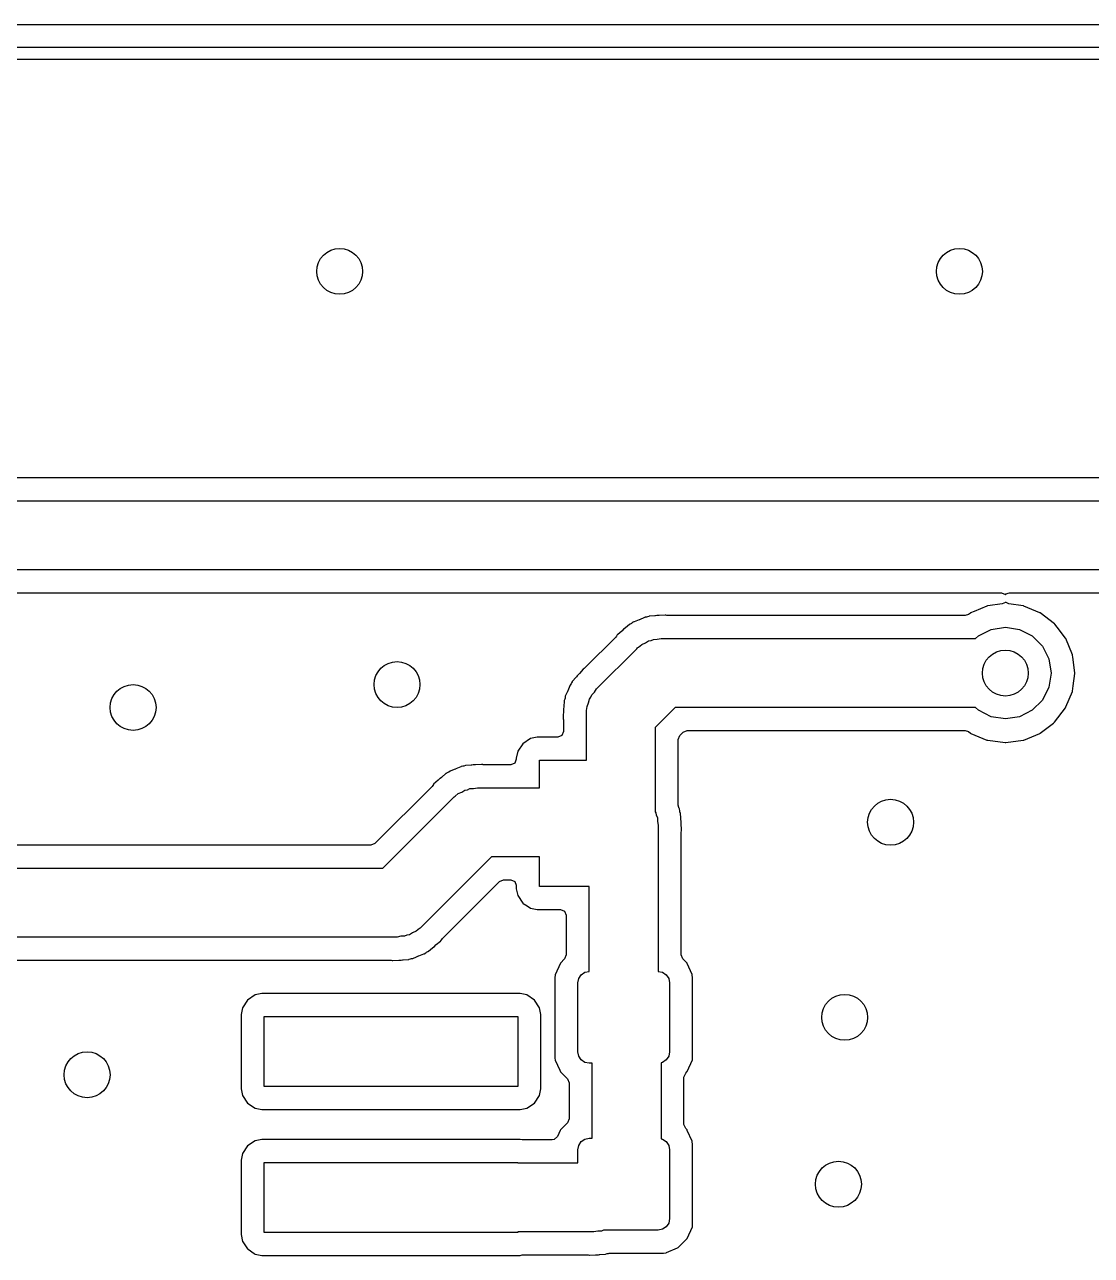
# Model space of a CAD drawing. Extents: x 124.6 to 173.9, y -108.3 to -87.7.
# Drawn here: x 148.06 to 157.35, y -98.37 to -87.65 of the extents above; entities that cross this region are included whole.
import ezdxf

# ---------------------------------------------------------------- set-up
doc = ezdxf.new("R2010")
doc.units = 0
doc.layers.add('BLACK', color=7, linetype='CONTINUOUS')

msp = doc.modelspace()

# ---------------------------------------------------------------- linework, layer by layer
at = {"layer": 'BLACK', "linetype": 'CONTINUOUS'}
for p, q in [((133.85, -87.65), (170.15, -87.65)), ((170.15, -87.85), (133.85, -87.85)), ((133.878, -87.9505), (170.122, -87.9505)), ((158.742, -91.5995), (147.001, -91.5995)), ((146.85, -91.8), (158.8, -91.8)), ((158.676, -92.4), (146.85, -92.4)), ((147.1, -92.6005), (156.565, -92.6005)), ((156.565, -92.6005), (156.6, -92.6149)), ((156.6, -92.6149), (156.601, -92.6179)), ((156.601, -92.6179), (156.605, -92.6106)), ((156.605, -92.6106), (156.635, -92.6005)), ((156.635, -92.6005), (158.572, -92.6005)), ((156.44, -92.7162), (156.329, -92.7623)), ((156.443, -92.715), (156.44, -92.7162)), ((156.44, -92.7162), (156.44, -92.7162)), ((156.446, -92.7145), (156.443, -92.715)), ((156.571, -92.6981), (156.446, -92.7145)), ((156.446, -92.7145), (156.446, -92.7145)), ((156.6, -92.6841), (156.571, -92.6981)), ((156.601, -92.6819), (156.6, -92.6841)), ((156.629, -92.6981), (156.601, -92.6819)), ((156.754, -92.7145), (156.629, -92.6981)), ((156.757, -92.715), (156.754, -92.7145)), ((156.754, -92.7145), (156.754, -92.7145)), ((156.76, -92.7162), (156.757, -92.715)), ((156.9, -92.7742), (156.76, -92.7162)), ((156.76, -92.7162), (156.76, -92.7162)), ((153.342, -92.8676), (153.331, -92.8726)), ((153.35, -92.8626), (153.342, -92.8676)), ((153.357, -92.8576), (153.35, -92.8626)), ((153.363, -92.8535), (153.357, -92.8576)), ((153.366, -92.8524), (153.363, -92.8535)), ((153.409, -92.8367), (153.366, -92.8524)), ((153.366, -92.8524), (153.366, -92.8524)), ((153.413, -92.8352), (153.409, -92.8367)), ((153.455, -92.8161), (153.413, -92.8352)), ((153.458, -92.8147), (153.455, -92.8161)), ((153.462, -92.8142), (153.458, -92.8147)), ((153.473, -92.8125), (153.462, -92.8142)), ((153.462, -92.8142), (153.462, -92.8142)), ((153.483, -92.8101), (153.473, -92.8125)), ((153.494, -92.806), (153.483, -92.8101)), ((153.497, -92.8049), (153.494, -92.806)), ((153.494, -92.806), (153.494, -92.806)), ((153.547, -92.8018), (153.497, -92.8049)), ((153.551, -92.8014), (153.547, -92.8018)), ((153.564, -92.7995), (153.551, -92.8014)), ((153.582, -92.7995), (153.564, -92.7995)), ((153.585, -92.7994), (153.582, -92.7995)), ((153.637, -92.7962), (153.585, -92.7994)), ((153.641, -92.796), (153.637, -92.7962)), ((153.651, -92.7983), (153.641, -92.796)), ((153.662, -92.7995), (153.651, -92.7983)), ((156.249, -92.7995), (153.662, -92.7995)), ((156.279, -92.7894), (156.249, -92.7995)), ((156.295, -92.7774), (156.279, -92.7894)), ((156.297, -92.7755), (156.295, -92.7774)), ((156.295, -92.7774), (156.295, -92.7774)), ((156.329, -92.7623), (156.297, -92.7755)), ((156.903, -92.7755), (156.9, -92.7742)), ((156.9, -92.7742), (156.9, -92.7742)), ((157.028, -92.8717), (156.903, -92.7755)), ((153.219, -92.9676), (153.211, -92.9792)), ((153.223, -92.9638), (153.219, -92.9676)), ((153.258, -92.9338), (153.223, -92.9638)), ((153.261, -92.9313), (153.258, -92.9338)), ((153.274, -92.9185), (153.261, -92.9313)), ((153.287, -92.9088), (153.274, -92.9185)), ((153.29, -92.9064), (153.287, -92.9088)), ((153.325, -92.8763), (153.29, -92.9064)), ((153.328, -92.874), (153.325, -92.8763)), ((153.325, -92.8763), (153.325, -92.8763)), ((153.331, -92.8726), (153.328, -92.874)), ((153.331, -92.8726), (153.331, -92.8726)), ((156.365, -92.9764), (156.476, -92.9196)), ((156.476, -92.9196), (156.6, -92.9)), ((156.6, -92.9), (156.724, -92.9196)), ((156.724, -92.9196), (156.835, -92.9764)), ((157.03, -92.8743), (157.028, -92.8717)), ((157.051, -92.901), (157.03, -92.8743)), ((157.125, -92.9972), (157.051, -92.901)), ((153.205, -92.9872), (152.94, -93.2525)), ((153.211, -92.9792), (153.205, -92.9872)), ((153.388, -93.0879), (153.396, -93.0815)), ((153.396, -93.0815), (153.398, -93.0778)), ((153.398, -93.0778), (153.405, -93.0736)), ((153.405, -93.0736), (153.433, -93.0507)), ((153.433, -93.0507), (153.464, -93.0376)), ((153.464, -93.0376), (153.492, -93.0201)), ((153.492, -93.0201), (153.514, -93.0161)), ((153.514, -93.0161), (153.534, -93.0073)), ((153.534, -93.0073), (153.567, -93.0061)), ((153.567, -93.0061), (153.6, -93)), ((153.6, -93), (156.341, -93)), ((156.341, -93), (156.365, -92.9764)), ((156.835, -92.9764), (156.924, -93.0649)), ((156.924, -93.0649), (156.98, -93.1764)), ((157.126, -93.0001), (157.125, -92.9972)), ((157.184, -93.1403), (157.126, -93.0001)), ((157.126, -93.0001), (157.126, -93.0001)), ((153.038, -93.4379), (153.388, -93.0879)), ((156.98, -93.1764), (157, -93.3)), ((157.185, -93.1432), (157.184, -93.1403)), ((157.184, -93.1403), (157.184, -93.1403)), ((157.185, -93.1464), (157.185, -93.1432)), ((157.187, -93.1599), (157.185, -93.1464)), ((157.185, -93.1464), (157.185, -93.1464)), ((157.206, -93.3), (157.187, -93.1599)), ((152.922, -93.2649), (152.889, -93.3025)), ((152.931, -93.2593), (152.922, -93.2649)), ((152.94, -93.2525), (152.931, -93.2593)), ((152.816, -93.3949), (152.806, -93.4072)), ((152.821, -93.3863), (152.816, -93.3949)), ((152.826, -93.3755), (152.821, -93.3863)), ((152.827, -93.3724), (152.826, -93.3755)), ((152.826, -93.3755), (152.826, -93.3755)), ((152.86, -93.3352), (152.827, -93.3724)), ((152.863, -93.3322), (152.86, -93.3352)), ((152.87, -93.3229), (152.863, -93.3322)), ((152.871, -93.3215), (152.87, -93.3229)), ((152.87, -93.3229), (152.87, -93.3229)), ((152.884, -93.3086), (152.871, -93.3215)), ((152.886, -93.3064), (152.884, -93.3086)), ((152.889, -93.3025), (152.886, -93.3064)), ((157, -93.3), (156.98, -93.4236)), ((157.191, -93.4119), (157.205, -93.3032)), ((157.205, -93.3032), (157.206, -93.3)), ((152.766, -93.5056), (152.764, -93.5174)), ((152.786, -93.4597), (152.766, -93.5022)), ((152.766, -93.5022), (152.766, -93.5056)), ((152.788, -93.4573), (152.786, -93.4597)), ((152.789, -93.4536), (152.788, -93.4573)), ((152.805, -93.4104), (152.789, -93.4536)), ((152.806, -93.4072), (152.805, -93.4104)), ((152.805, -93.4104), (152.805, -93.4104)), ((152.976, -93.5285), (152.988, -93.5102)), ((152.988, -93.5102), (152.996, -93.4897)), ((152.996, -93.4897), (153.019, -93.4653)), ((153.019, -93.4653), (153.038, -93.4379)), ((156.98, -93.4236), (156.924, -93.5351)), ((157.128, -93.5948), (157.184, -93.4597)), ((157.184, -93.4597), (157.185, -93.4568)), ((157.184, -93.4597), (157.184, -93.4597)), ((157.185, -93.4568), (157.191, -93.4119)), ((152.752, -93.5948), (152.749, -93.611)), ((152.749, -93.611), (152.749, -93.6291)), ((152.756, -93.5449), (152.752, -93.5909)), ((152.752, -93.5909), (152.752, -93.5948)), ((152.757, -93.5382), (152.756, -93.5414)), ((152.756, -93.5414), (152.756, -93.5449)), ((152.756, -93.5449), (152.756, -93.5449)), ((152.762, -93.527), (152.757, -93.5381)), ((152.757, -93.5381), (152.757, -93.5382)), ((152.764, -93.5174), (152.762, -93.527)), ((152.952, -93.6276), (152.956, -93.5917)), ((152.956, -93.5917), (152.968, -93.5608)), ((152.968, -93.5608), (152.976, -93.5285)), ((153.724, -93.6), (153.55, -93.7743)), ((156.341, -93.6), (153.724, -93.6)), ((156.365, -93.6236), (156.341, -93.6)), ((156.924, -93.5351), (156.835, -93.6236)), ((157.028, -93.7283), (157.125, -93.6028)), ((157.125, -93.6028), (157.128, -93.5948)), ((152.749, -93.6327), (152.746, -93.6731)), ((152.746, -93.6731), (152.746, -93.6844)), ((152.746, -93.6844), (152.746, -93.6878)), ((152.746, -93.6878), (152.748, -93.698)), ((152.748, -93.698), (152.749, -93.7082)), ((152.749, -93.6291), (152.749, -93.6327)), ((152.749, -93.7082), (152.749, -93.8105)), ((152.95, -93.6353), (152.952, -93.6276)), ((152.951, -93.6399), (152.95, -93.6353)), ((152.95, -93.65), (152.951, -93.6399)), ((152.95, -94.06), (152.95, -93.65)), ((156.476, -93.6804), (156.365, -93.6236)), ((156.6, -93.7), (156.476, -93.6804)), ((156.724, -93.6804), (156.6, -93.7)), ((156.835, -93.6236), (156.724, -93.6804)), ((152.749, -93.8105), (152.735, -93.8451)), ((153.55, -93.7743), (153.55, -94.5091)), ((153.765, -93.843), (153.793, -93.8149)), ((153.793, -93.8149), (153.828, -93.8005)), ((153.828, -93.8005), (156.249, -93.8005)), ((156.249, -93.8005), (156.279, -93.8106)), ((156.279, -93.8106), (156.295, -93.8226)), ((156.295, -93.8226), (156.295, -93.8226)), ((156.295, -93.8226), (156.297, -93.8245)), ((156.297, -93.8245), (156.3, -93.8258)), ((156.3, -93.8258), (156.44, -93.8838)), ((156.76, -93.8838), (156.9, -93.8258)), ((156.9, -93.8258), (156.903, -93.8245)), ((156.9, -93.8258), (156.9, -93.8258)), ((156.903, -93.8245), (157.019, -93.7356)), ((157.019, -93.7356), (157.026, -93.7302)), ((157.026, -93.7302), (157.028, -93.7283)), ((152.395, -93.9154), (152.351, -93.9818)), ((152.462, -93.8711), (152.395, -93.9154)), ((152.52, -93.8595), (152.462, -93.8711)), ((152.701, -93.8595), (152.52, -93.8595)), ((152.735, -93.8451), (152.701, -93.8595)), ((153.75, -93.8776), (153.765, -93.843)), ((153.75, -94.4509), (153.75, -93.8776)), ((156.44, -93.8838), (156.44, -93.8838)), ((156.44, -93.8838), (156.443, -93.885)), ((156.443, -93.885), (156.446, -93.8855)), ((156.446, -93.8855), (156.446, -93.8855)), ((156.446, -93.8855), (156.597, -93.9053)), ((156.597, -93.9053), (156.6, -93.9057)), ((156.6, -93.9057), (156.603, -93.9053)), ((156.603, -93.9053), (156.754, -93.8855)), ((156.754, -93.8855), (156.757, -93.885)), ((156.754, -93.8855), (156.754, -93.8855)), ((156.757, -93.885), (156.76, -93.8838)), ((156.76, -93.8838), (156.76, -93.8838)), ((152.351, -93.9818), (152.339, -94.0403)), ((152.339, -94.0403), (152.339, -94.0505)), ((151.763, -94.1535), (151.75, -94.1626)), ((151.798, -94.1407), (151.763, -94.1535)), ((151.809, -94.1367), (151.798, -94.1407)), ((151.813, -94.1352), (151.809, -94.1367)), ((151.855, -94.1161), (151.813, -94.1352)), ((151.858, -94.1147), (151.855, -94.1161)), ((151.855, -94.1161), (151.855, -94.1161)), ((151.873, -94.1125), (151.858, -94.1147)), ((151.883, -94.1101), (151.873, -94.1125)), ((151.897, -94.1049), (151.883, -94.1101)), ((151.947, -94.1018), (151.897, -94.1049)), ((151.951, -94.1014), (151.947, -94.1018)), ((151.964, -94.0995), (151.951, -94.1014)), ((151.982, -94.0995), (151.964, -94.0995)), ((151.985, -94.0994), (151.982, -94.0995)), ((152.037, -94.0962), (151.985, -94.0994)), ((152.041, -94.096), (152.037, -94.0962)), ((152.048, -94.0977), (152.041, -94.096)), ((152.051, -94.0983), (152.048, -94.0977)), ((152.062, -94.0995), (152.051, -94.0983)), ((152.29, -94.0995), (152.062, -94.0995)), ((152.325, -94.0851), (152.29, -94.0995)), ((152.339, -94.0505), (152.325, -94.0851)), ((152.54, -94.3), (152.54, -94.06)), ((152.54, -94.06), (152.95, -94.06)), ((151.658, -94.2338), (151.619, -94.2676)), ((151.661, -94.2313), (151.658, -94.2338)), ((151.674, -94.2185), (151.661, -94.2313)), ((151.675, -94.2174), (151.674, -94.2185)), ((151.687, -94.2089), (151.675, -94.2174)), ((151.675, -94.2174), (151.675, -94.2174)), ((151.69, -94.2064), (151.687, -94.2089)), ((151.725, -94.1763), (151.69, -94.2064)), ((151.728, -94.174), (151.725, -94.1763)), ((151.731, -94.1726), (151.728, -94.174)), ((151.742, -94.1676), (151.731, -94.1726)), ((151.731, -94.1726), (151.731, -94.1726)), ((151.75, -94.1626), (151.742, -94.1676)), ((151.605, -94.2872), (151.107, -94.7851)), ((151.611, -94.2792), (151.605, -94.2872)), ((151.617, -94.2705), (151.611, -94.2792)), ((151.619, -94.2676), (151.617, -94.2705)), ((151.617, -94.2705), (151.617, -94.2705)), ((151.805, -94.3736), (151.833, -94.3507)), ((151.833, -94.3507), (151.864, -94.3376)), ((151.864, -94.3376), (151.892, -94.3201)), ((151.892, -94.3201), (151.914, -94.3161)), ((151.914, -94.3161), (151.934, -94.3073)), ((151.934, -94.3073), (151.967, -94.3061)), ((151.967, -94.3061), (152, -94.3)), ((152, -94.3), (152.54, -94.3)), ((151.176, -95), (151.788, -94.3879)), ((151.788, -94.3879), (151.796, -94.3815)), ((151.796, -94.3815), (151.798, -94.3778)), ((151.798, -94.3778), (151.805, -94.3736)), ((153.755, -94.4711), (153.75, -94.4509)), ((153.759, -94.4799), (153.755, -94.4711)), ((153.55, -94.5091), (153.555, -94.517)), ((153.555, -94.517), (153.559, -94.5387)), ((153.559, -94.5387), (153.568, -94.559)), ((153.568, -94.559), (153.569, -94.5923)), ((153.76, -94.4831), (153.759, -94.4799)), ((153.759, -94.4799), (153.759, -94.4799)), ((153.761, -94.4865), (153.76, -94.4831)), ((153.763, -94.4983), (153.761, -94.4865)), ((153.765, -94.508), (153.763, -94.4983)), ((153.77, -94.5225), (153.765, -94.508)), ((153.773, -94.5615), (153.77, -94.5225)), ((153.773, -94.572), (153.773, -94.5615)), ((153.774, -94.5759), (153.773, -94.572)), ((153.775, -94.5891), (153.774, -94.5759)), ((153.569, -94.5923), (153.575, -94.625)), ((153.575, -94.625), (153.575, -95.9)), ((153.775, -94.6073), (153.775, -94.5891)), ((153.776, -94.6104), (153.775, -94.6073)), ((153.775, -94.6866), (153.777, -94.6758)), ((153.775, -95.7552), (153.775, -94.6866)), ((153.779, -94.6656), (153.776, -94.6104)), ((153.777, -94.6758), (153.778, -94.669)), ((153.778, -94.669), (153.779, -94.6656)), ((151.107, -94.7851), (151.072, -94.7995)), ((151.072, -94.7995), (145.751, -94.7995)), ((152.124, -94.9), (151.512, -95.5121)), ((152.54, -94.9), (152.124, -94.9)), ((152.54, -95.16), (152.54, -94.9)), ((145.659, -95), (151.176, -95)), ((151.695, -95.6128), (152.193, -95.1149)), ((152.193, -95.1149), (152.228, -95.1005)), ((152.228, -95.1005), (152.29, -95.1005)), ((152.29, -95.1005), (152.325, -95.1149)), ((152.325, -95.1149), (152.339, -95.1495)), ((152.339, -95.1495), (152.339, -95.1797)), ((152.339, -95.1797), (152.351, -95.2382)), ((152.975, -95.16), (152.54, -95.16)), ((152.975, -95.9), (152.975, -95.16)), ((152.351, -95.2382), (152.395, -95.3046)), ((152.395, -95.3046), (152.399, -95.3072)), ((152.399, -95.3072), (152.433, -95.3296)), ((152.433, -95.3296), (152.462, -95.3489)), ((152.462, -95.3489), (152.52, -95.3605)), ((152.52, -95.3605), (152.725, -95.3605)), ((152.725, -95.3605), (152.76, -95.3749)), ((152.76, -95.3749), (152.774, -95.4095)), ((152.774, -95.4095), (152.774, -95.7552)), ((151.467, -95.5493), (151.436, -95.5624)), ((151.495, -95.5264), (151.467, -95.5493)), ((151.502, -95.5222), (151.495, -95.5264)), ((151.504, -95.5185), (151.502, -95.5222)), ((151.512, -95.5121), (151.504, -95.5185)), ((151.3, -95.6), (145.659, -95.6)), ((151.333, -95.5939), (151.3, -95.6)), ((151.366, -95.5927), (151.333, -95.5939)), ((151.386, -95.5839), (151.366, -95.5927)), ((151.408, -95.5799), (151.386, -95.5839)), ((151.436, -95.5624), (151.408, -95.5799)), ((151.642, -95.6662), (151.678, -95.6347)), ((151.678, -95.6347), (151.681, -95.6324)), ((151.681, -95.6324), (151.689, -95.6208)), ((151.689, -95.6208), (151.695, -95.6128)), ((151.487, -95.7648), (151.491, -95.7633)), ((151.491, -95.7633), (151.534, -95.7476)), ((151.534, -95.7476), (151.537, -95.7465)), ((151.534, -95.7476), (151.534, -95.7476)), ((151.537, -95.7465), (151.55, -95.7374)), ((151.55, -95.7374), (151.558, -95.7324)), ((151.558, -95.7324), (151.569, -95.7274)), ((151.569, -95.7274), (151.572, -95.726)), ((151.569, -95.7274), (151.569, -95.7274)), ((151.572, -95.726), (151.575, -95.7237)), ((151.575, -95.7237), (151.61, -95.6936)), ((151.575, -95.7237), (151.575, -95.7237)), ((151.61, -95.6936), (151.613, -95.6912)), ((151.613, -95.6912), (151.626, -95.6815)), ((151.626, -95.6815), (151.639, -95.6687)), ((151.639, -95.6687), (151.642, -95.6662)), ((152.774, -95.7552), (152.76, -95.7898)), ((153.79, -95.7899), (153.775, -95.7552)), ((145.751, -95.8005), (151.238, -95.8005)), ((151.238, -95.8005), (151.249, -95.8017)), ((151.249, -95.8017), (151.259, -95.804)), ((151.259, -95.804), (151.263, -95.8038)), ((151.263, -95.8038), (151.315, -95.8006)), ((151.315, -95.8006), (151.318, -95.8005)), ((151.318, -95.8005), (151.336, -95.8005)), ((151.336, -95.8005), (151.349, -95.7986)), ((151.349, -95.7986), (151.353, -95.7982)), ((151.353, -95.7982), (151.403, -95.7951)), ((151.403, -95.7951), (151.406, -95.794)), ((151.406, -95.794), (151.417, -95.7899)), ((151.406, -95.794), (151.406, -95.794)), ((151.417, -95.7899), (151.427, -95.7875)), ((151.427, -95.7875), (151.438, -95.7858)), ((151.438, -95.7858), (151.442, -95.7853)), ((151.438, -95.7858), (151.438, -95.7858)), ((151.442, -95.7853), (151.464, -95.7755)), ((151.464, -95.7755), (151.487, -95.7648)), ((152.723, -95.8273), (152.677, -95.9297)), ((152.76, -95.7898), (152.723, -95.8273)), ((153.824, -95.8237), (153.79, -95.7899)), ((153.827, -95.8268), (153.824, -95.8237)), ((153.824, -95.8237), (153.824, -95.8237)), ((153.829, -95.831), (153.827, -95.8268)), ((153.871, -95.9258), (153.829, -95.831)), ((153.829, -95.831), (153.829, -95.831)), ((152.677, -95.9297), (152.674, -95.9554)), ((152.674, -95.9554), (152.674, -96.6446)), ((152.875, -96), (152.883, -95.9617)), ((152.883, -95.9617), (152.904, -95.9293)), ((152.904, -95.9293), (152.937, -95.9076)), ((152.937, -95.9076), (152.975, -95.9)), ((153.575, -95.9), (153.613, -95.9076)), ((153.613, -95.9076), (153.646, -95.9293)), ((153.646, -95.9293), (153.667, -95.9617)), ((153.667, -95.9617), (153.675, -96)), ((153.872, -95.9292), (153.871, -95.9258)), ((153.871, -95.9258), (153.871, -95.9258)), ((153.875, -95.9554), (153.872, -95.9292)), ((153.875, -96.6446), (153.875, -95.9554)), ((152.875, -96.6), (152.875, -96)), ((153.675, -96), (153.675, -96.6)), ((149.998, -96.1492), (149.954, -96.2156)), ((150.064, -96.1049), (149.998, -96.1492)), ((150.123, -96.0933), (150.064, -96.1049)), ((152.372, -96.0933), (150.123, -96.0933)), ((152.43, -96.1049), (152.372, -96.0933)), ((152.497, -96.1492), (152.43, -96.1049)), ((152.541, -96.2156), (152.497, -96.1492)), ((149.954, -96.2156), (149.942, -96.2741)), ((149.942, -96.2741), (149.942, -96.9231)), ((150.142, -96.9034), (150.142, -96.2938)), ((150.142, -96.2938), (152.352, -96.2938)), ((152.352, -96.2938), (152.352, -96.9034)), ((152.553, -96.2741), (152.541, -96.2156)), ((152.553, -96.9231), (152.553, -96.2741)), ((152.883, -96.6383), (152.875, -96.6)), ((153.675, -96.6), (153.667, -96.6383)), ((152.674, -96.6446), (152.675, -96.6461)), ((152.675, -96.6461), (152.675, -96.6461)), ((152.675, -96.6461), (152.676, -96.6581)), ((152.676, -96.6581), (152.678, -96.6708)), ((152.678, -96.6708), (152.679, -96.6742)), ((152.679, -96.6742), (152.679, -96.6742)), ((152.679, -96.6742), (152.718, -96.7612)), ((152.904, -96.6707), (152.883, -96.6383)), ((152.937, -96.6924), (152.904, -96.6707)), ((152.975, -96.7), (152.937, -96.6924)), ((153, -96.7), (152.975, -96.7)), ((153, -97.3536), (153, -96.7)), ((153.613, -96.6924), (153.6, -96.695)), ((153.6, -96.695), (153.6, -97.3586)), ((153.646, -96.6707), (153.613, -96.6924)), ((153.667, -96.6383), (153.646, -96.6707)), ((153.827, -96.7727), (153.873, -96.6703)), ((153.873, -96.6657), (153.874, -96.6533)), ((153.873, -96.6703), (153.873, -96.6657)), ((153.874, -96.6533), (153.875, -96.6446)), ((152.718, -96.7612), (152.723, -96.7732)), ((152.723, -96.7732), (152.726, -96.7763)), ((152.726, -96.7763), (152.726, -96.7763)), ((152.726, -96.7763), (152.785, -96.8351)), ((152.785, -96.8351), (152.799, -96.8698)), ((153.8, -96.8198), (153.815, -96.7852)), ((153.8, -97.2337), (153.8, -96.8198)), ((153.815, -96.7852), (153.824, -96.7759)), ((153.824, -96.7759), (153.827, -96.7727)), ((153.824, -96.7759), (153.824, -96.7759)), ((149.942, -96.9231), (149.954, -96.9816)), ((152.352, -96.9034), (150.142, -96.9034)), ((152.541, -96.9816), (152.553, -96.9231)), ((152.799, -96.8698), (152.799, -97.1837)), ((149.954, -96.9816), (149.998, -97.048)), ((149.998, -97.048), (150.064, -97.0923)), ((152.43, -97.0923), (152.497, -97.048)), ((152.497, -97.048), (152.541, -96.9816)), ((150.064, -97.0923), (150.123, -97.1039)), ((150.123, -97.1039), (152.372, -97.1039)), ((152.372, -97.1039), (152.43, -97.0923)), ((152.785, -97.2184), (152.723, -97.2809)), ((152.799, -97.1837), (152.785, -97.2184)), ((153.815, -97.2684), (153.8, -97.2337)), ((150.123, -97.3633), (150.064, -97.3749)), ((152.372, -97.3633), (150.123, -97.3633)), ((152.391, -97.3672), (152.372, -97.3633)), ((152.401, -97.3681), (152.391, -97.3672)), ((152.652, -97.3681), (152.401, -97.3681)), ((152.67, -97.3648), (152.652, -97.3681)), ((152.697, -97.3389), (152.67, -97.3648)), ((152.721, -97.285), (152.697, -97.3389)), ((152.723, -97.2809), (152.721, -97.285)), ((152.721, -97.285), (152.721, -97.285)), ((152.904, -97.3829), (152.937, -97.3612)), ((152.937, -97.3612), (152.975, -97.3536)), ((152.975, -97.3536), (153, -97.3536)), ((153.6, -97.3586), (153.613, -97.3612)), ((153.613, -97.3612), (153.646, -97.3829)), ((153.824, -97.2772), (153.815, -97.2684)), ((153.824, -97.2773), (153.824, -97.2772)), ((153.827, -97.2804), (153.824, -97.2773)), ((153.829, -97.2846), (153.827, -97.2804)), ((153.871, -97.3794), (153.829, -97.2846)), ((153.829, -97.2846), (153.829, -97.2846)), ((149.998, -97.4192), (149.954, -97.4856)), ((150.064, -97.3749), (149.998, -97.4192)), ((152.875, -97.4536), (152.883, -97.4153)), ((152.875, -97.5686), (152.875, -97.4536)), ((152.883, -97.4153), (152.904, -97.3829)), ((153.646, -97.3829), (153.667, -97.4153)), ((153.667, -97.4153), (153.675, -97.4536)), ((153.675, -97.4536), (153.675, -98.0536)), ((153.872, -97.3828), (153.871, -97.3794)), ((153.871, -97.3794), (153.871, -97.3794)), ((153.875, -97.409), (153.872, -97.3828)), ((153.875, -98.0982), (153.875, -97.409)), ((149.954, -97.4856), (149.942, -97.5441)), ((149.942, -97.5441), (149.942, -98.1931)), ((150.142, -98.1734), (150.142, -97.5638)), ((150.142, -97.5638), (152.352, -97.5638)), ((152.352, -97.5638), (152.352, -97.5686)), ((152.352, -97.5686), (152.875, -97.5686)), ((153.667, -98.0919), (153.646, -98.1243)), ((153.675, -98.0536), (153.667, -98.0919)), ((153.873, -98.1239), (153.875, -98.0982)), ((149.942, -98.1931), (149.954, -98.2516)), ((152.352, -98.1734), (150.142, -98.1734)), ((153.016, -98.1686), (152.352, -98.1686)), ((152.352, -98.1686), (152.352, -98.1734)), ((153.048, -98.1626), (153.016, -98.1686)), ((153.081, -98.1615), (153.048, -98.1626)), ((153.099, -98.1536), (153.081, -98.1615)), ((153.575, -98.1536), (153.099, -98.1536)), ((153.613, -98.146), (153.575, -98.1536)), ((153.646, -98.1243), (153.613, -98.146)), ((153.807, -98.2469), (153.827, -98.2263)), ((153.827, -98.2263), (153.873, -98.1239)), ((149.954, -98.2516), (149.956, -98.2556)), ((149.956, -98.2556), (149.969, -98.2741)), ((149.969, -98.2741), (149.998, -98.318)), ((149.998, -98.318), (150.002, -98.3206)), ((150.002, -98.3206), (150.056, -98.357)), ((153.649, -98.3495), (153.744, -98.3074)), ((153.744, -98.3074), (153.748, -98.3055)), ((153.744, -98.3074), (153.744, -98.3074)), ((153.748, -98.3055), (153.751, -98.3023)), ((153.751, -98.3023), (153.807, -98.2469)), ((153.751, -98.3023), (153.751, -98.3023)), ((150.056, -98.357), (150.064, -98.3623)), ((150.064, -98.3623), (150.123, -98.3739)), ((150.123, -98.3739), (152.372, -98.3739)), ((152.372, -98.3739), (152.391, -98.37)), ((152.391, -98.37), (152.401, -98.3691)), ((152.401, -98.3691), (152.953, -98.3691)), ((152.953, -98.3691), (152.964, -98.3704)), ((152.964, -98.3704), (152.973, -98.3724)), ((152.973, -98.3724), (152.977, -98.3722)), ((152.977, -98.3722), (153.03, -98.3692)), ((153.03, -98.3692), (153.033, -98.3691)), ((153.033, -98.3691), (153.052, -98.3691)), ((153.052, -98.3691), (153.054, -98.3689)), ((153.054, -98.3689), (153.064, -98.3674)), ((153.054, -98.3689), (153.054, -98.3689)), ((153.064, -98.3674), (153.068, -98.367)), ((153.068, -98.367), (153.113, -98.3644)), ((153.113, -98.3644), (153.116, -98.3642)), ((153.113, -98.3644), (153.113, -98.3644)), ((153.116, -98.3642), (153.132, -98.3586)), ((153.132, -98.3586), (153.142, -98.3563)), ((153.142, -98.3563), (153.147, -98.3555)), ((153.147, -98.3555), (153.153, -98.3546)), ((153.153, -98.3546), (153.16, -98.3541)), ((153.16, -98.3541), (153.62, -98.3541)), ((153.62, -98.3541), (153.621, -98.3539)), ((153.621, -98.3539), (153.642, -98.3514)), ((153.621, -98.3539), (153.621, -98.3539)), ((153.642, -98.3514), (153.646, -98.351)), ((153.642, -98.3514), (153.642, -98.3514)), ((153.646, -98.351), (153.649, -98.3495)), ((153.649, -98.3495), (153.649, -98.3495))]:
    msp.add_line(p, q, dxfattribs=at)
at = {"layer": 'BLACK'}
for centre in [(150.8, -89.8), (156.2, -89.8), (156.6, -93.3), (151.3, -93.4), (149, -93.6), (155.6, -94.6), (155.2, -96.3), (148.6, -96.8), (155.146, -97.7536)]:
    msp.add_circle(centre, 0.2, dxfattribs=at)

doc.saveas('drawing.dxf')
